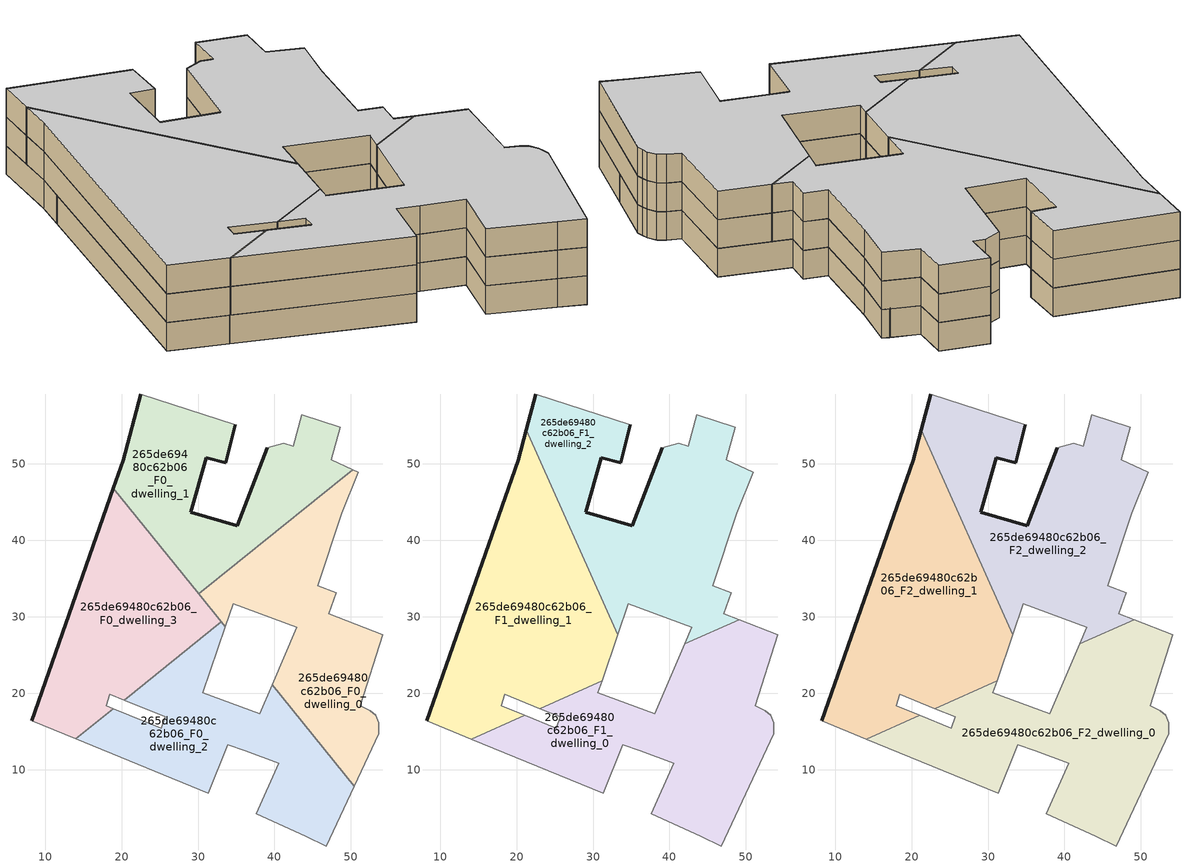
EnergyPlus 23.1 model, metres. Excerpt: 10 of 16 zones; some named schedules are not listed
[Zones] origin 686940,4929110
265de69480c62b06_F0_dwelling_0
 floor ground (EU_floor_Construction): 50.42,7.85 53.65,14.71 53.64,15.49 53.63,16.15 53.27,17.12 52.52,17.76 51.21,18.38 54.18,27.68 47.13,30.39 48.07,33.18 45.66,34.05 48.82,43.58 50.97,48.92 50.22,49.27 30.09,33 33.57,28.7 34.58,31.69 42.92,28.65 39.7,21.11 z0
 wall adiabatic (EU_wall_Construction): 39.7,21.11 42.92,28.65 34.58,31.69 33.57,28.7 33.02,29.37 / 50.22,49.27 50.97,48.92 48.82,43.58 45.66,34.05 48.07,33.18 47.13,30.39 54.18,27.68 51.21,18.38 52.52,17.76 53.27,17.12 53.63,16.15 53.64,15.49 53.65,14.71 50.42,7.85 z0:3
 wall to 265de69480c62b06_F0_dwelling_2 (EU_wall_Construction): 50.42,7.85 39.7,21.11 z0:3
 wall to 265de69480c62b06_F0_dwelling_1 (EU_wall_Construction): 30.09,33 50.22,49.27 z0:3
 wall to 265de69480c62b06_F0_dwelling_3 (EU_wall_Construction): 33.02,29.38 30.09,33 z0:3
265de69480c62b06_F0_dwelling_1
 floor ground (EU_floor_Construction): 50.22,49.27 47.45,50.55 48.58,54.77 43.57,56.46 42.45,52.3 41.22,52.7 39.07,52.12 35.13,41.89 29.06,43.66 31.05,50.79 33.63,50.15 34.87,55.13 22.5,59.15 20.21,50.47 18.93,46.82 30.09,33 z0
 wall outside (EU_wall_Construction): 34.87,55.13 33.63,50.15 31.05,50.79 29.06,43.66 35.13,41.89 39.07,52.12 / 18.93,46.82 20.21,50.47 22.5,59.15 z0:3
 wall adiabatic (EU_wall_Construction): 22.5,59.15 34.87,55.13 / 39.07,52.12 41.22,52.7 42.45,52.3 43.57,56.46 48.58,54.77 47.45,50.55 50.22,49.27 z0:3
 wall to 265de69480c62b06_F0_dwelling_3 (EU_wall_Construction): 30.09,33 18.93,46.82 z0:3
265de69480c62b06_F0_dwelling_2
 floor ground (EU_floor_Construction): 46.74,0.04 50.42,7.85 39.7,21.11 38.08,17.32 30.65,20.07 33.57,28.7 33.02,29.38 20.33,19.12 25.7,16.93 25.2,15.42 18.94,17.99 14.04,14.04 31.34,6.94 33.9,13.3 36.17,12.47 40.55,10.89 37.65,4.25 44.09,1.3 z0
 wall adiabatic (EU_wall_Construction): 18.94,17.99 25.2,15.42 25.7,16.93 20.33,19.12 / 33.02,29.38 33.57,28.7 30.65,20.07 38.08,17.32 39.7,21.11 / 50.42,7.85 46.74,0.04 44.09,1.3 37.65,4.25 40.55,10.89 36.17,12.47 33.9,13.3 31.34,6.94 14.04,14.04 z0:3
 wall to 265de69480c62b06_F0_dwelling_3 (EU_wall_Construction): 14.04,14.04 18.94,17.99 / 20.33,19.12 33.02,29.38 z0:3
265de69480c62b06_F0_dwelling_3
 floor ground (EU_floor_Construction): 20.33,19.12 33.02,29.38 18.93,46.82 8.24,16.42 14.04,14.04 18.94,17.99 18.01,18.38 18.44,19.89 z0
 wall outside (EU_wall_Construction): 8.24,16.42 18.93,46.82 z0:3
 wall adiabatic (EU_wall_Construction): 20.33,19.12 18.44,19.89 18.01,18.38 18.94,17.99 / 14.04,14.04 8.24,16.42 z0:3
265de69480c62b06_F1_dwelling_0
 floor to 265de69480c62b06_F0_dwelling_2 (EU_floor_Construction): 46.74,0.04 50.42,7.85 39.7,21.11 38.08,17.32 30.65,20.07 31.18,21.63 23.05,18.01 25.7,16.93 25.2,15.42 21.06,17.12 14.1,14.01 31.34,6.94 33.9,13.3 36.17,12.47 40.55,10.89 37.65,4.25 44.09,1.3 z3
 floor to 265de69480c62b06_F0_dwelling_0 (EU_floor_Construction): 50.42,7.85 53.65,14.71 53.64,15.49 53.63,16.15 53.27,17.12 52.52,17.76 51.21,18.38 54.18,27.68 49.1,29.63 41.98,26.46 39.7,21.11 z3
 wall adiabatic (EU_wall_Construction): 21.06,17.12 25.2,15.42 25.7,16.93 23.05,18.01 / 31.18,21.63 30.65,20.07 38.08,17.32 41.98,26.46 / 49.1,29.63 54.18,27.68 51.21,18.38 52.52,17.76 53.27,17.12 53.63,16.15 53.64,15.49 53.65,14.71 46.74,0.04 44.09,1.3 37.65,4.25 40.55,10.89 36.17,12.47 33.9,13.3 31.34,6.94 14.1,14.01 z3:6
 wall to 265de69480c62b06_F1_dwelling_1 (EU_wall_Construction): 14.1,14.01 21.06,17.12 / 23.05,18.01 31.18,21.63 z3:6
 wall to 265de69480c62b06_F1_dwelling_2 (EU_wall_Construction): 41.98,26.46 49.1,29.63 z3:6
265de69480c62b06_F1_dwelling_1
 floor to 265de69480c62b06_F0_dwelling_1 (EU_floor_Construction): 30.64,33.44 21.26,54.46 20.21,50.47 18.93,46.81 30.09,33 z3
 floor to 265de69480c62b06_F0_dwelling_3 (EU_floor_Construction): 20.33,19.12 32.61,29.04 31.76,30.93 18.93,46.81 8.24,16.42 14.04,14.04 18.94,17.99 18.01,18.38 18.44,19.89 z3
 floor to 265de69480c62b06_F0_dwelling_0 (EU_floor_Construction): 31.76,30.93 30.64,33.44 30.09,33 z3
 floor to 265de69480c62b06_F0_dwelling_2 (EU_floor_Construction): 21.06,17.12 18.94,17.99 14.04,14.04 14.1,14.01 z3; 31.18,21.63 33.22,27.67 32.61,29.04 20.33,19.12 23.05,18.01 z3
 wall outside (EU_wall_Construction): 8.24,16.42 20.21,50.47 21.26,54.46 z3:6
 wall adiabatic (EU_wall_Construction): 23.05,18.01 18.44,19.89 18.01,18.38 21.06,17.12 / 14.1,14.01 8.24,16.42 / 33.22,27.67 31.18,21.63 z3:6
 wall to 265de69480c62b06_F1_dwelling_2 (EU_wall_Construction): 21.26,54.46 33.22,27.67 z3:6
265de69480c62b06_F1_dwelling_2
 floor to 265de69480c62b06_F0_dwelling_0 (EU_floor_Construction): 49.1,29.63 47.13,30.39 48.07,33.18 45.66,34.05 48.82,43.58 50.97,48.92 50.22,49.27 30.64,33.44 31.76,30.93 33.57,28.7 34.58,31.69 42.92,28.65 41.98,26.46 z3
 floor to 265de69480c62b06_F0_dwelling_1 (EU_floor_Construction): 50.22,49.27 47.45,50.55 48.58,54.77 43.57,56.46 42.45,52.3 41.22,52.7 39.07,52.12 35.13,41.89 29.06,43.66 31.05,50.79 33.63,50.15 34.87,55.13 22.5,59.15 21.26,54.46 30.64,33.44 z3
 floor to 265de69480c62b06_F0_dwelling_2 (EU_floor_Construction): 33.22,27.67 33.57,28.7 33.02,29.37 32.61,29.04 z3
 floor to 265de69480c62b06_F0_dwelling_3 (EU_floor_Construction): 33.02,29.37 31.76,30.93 32.61,29.04 z3
 wall outside (EU_wall_Construction): 21.26,54.46 22.5,59.15 / 34.87,55.13 33.63,50.15 31.05,50.79 29.06,43.66 35.13,41.89 39.07,52.12 z3:6
 wall adiabatic (EU_wall_Construction): 39.07,52.12 41.22,52.7 42.45,52.3 43.57,56.46 48.58,54.77 47.45,50.55 50.97,48.92 48.82,43.58 45.66,34.05 48.07,33.18 47.13,30.39 49.1,29.63 / 41.98,26.46 42.92,28.65 34.58,31.69 33.22,27.67 / 22.5,59.15 34.87,55.13 z3:6
265de69480c62b06_F2_dwelling_0
 floor to 265de69480c62b06_F1_dwelling_0 (EU_floor_Construction): 46.74,0.04 53.65,14.71 53.64,15.49 53.63,16.15 53.27,17.12 52.52,17.76 51.21,18.38 54.18,27.68 49.1,29.63 41.98,26.46 38.08,17.32 30.65,20.07 31.18,21.63 23.05,18.01 25.7,16.93 25.2,15.42 21.06,17.12 14.1,14.01 31.34,6.94 33.9,13.3 36.17,12.47 40.55,10.89 37.65,4.25 44.09,1.3 z6
 wall adiabatic (EU_wall_Construction): 21.06,17.12 25.2,15.42 25.7,16.93 23.05,18.01 / 31.18,21.63 30.65,20.07 38.08,17.32 41.98,26.46 / 49.1,29.63 54.18,27.68 51.21,18.38 52.52,17.76 53.27,17.12 53.63,16.15 53.64,15.49 53.65,14.71 46.74,0.04 44.09,1.3 37.65,4.25 40.55,10.89 36.17,12.47 33.9,13.3 31.34,6.94 14.1,14.01 z6:9
 wall to 265de69480c62b06_F2_dwelling_1 (EU_wall_Construction): 14.1,14.01 21.06,17.12 / 23.05,18.01 31.18,21.63 z6:9
 wall to 265de69480c62b06_F2_dwelling_2 (EU_wall_Construction): 41.98,26.46 49.1,29.63 z6:9
 ceiling to 265de69480c62b06_F3_dwelling_0 (EU_floor_Construction): 54.18,27.68 51.21,18.38 52.52,17.76 53.27,17.12 53.63,16.15 53.64,15.49 53.65,14.71 46.74,0.04 44.09,1.3 37.65,4.25 40.55,10.89 36.17,12.47 33.9,13.3 31.34,6.94 14.1,14.01 21.06,17.12 25.2,15.42 25.7,16.93 23.05,18.01 31.18,21.63 30.65,20.07 38.08,17.32 41.98,26.46 49.1,29.63 z9
265de69480c62b06_F2_dwelling_1
 floor to 265de69480c62b06_F1_dwelling_1 (EU_floor_Construction): 31.18,21.63 33.22,27.67 21.26,54.46 20.21,50.47 8.24,16.42 14.1,14.01 21.06,17.12 18.01,18.38 18.44,19.89 23.05,18.01 z6
 wall outside (EU_wall_Construction): 8.24,16.42 20.21,50.47 21.26,54.46 z6:9
 wall adiabatic (EU_wall_Construction): 23.05,18.01 18.44,19.89 18.01,18.38 21.06,17.12 / 14.1,14.01 8.24,16.42 / 33.22,27.67 31.18,21.63 z6:9
 wall to 265de69480c62b06_F2_dwelling_2 (EU_wall_Construction): 21.26,54.46 33.22,27.67 z6:9
 ceiling to 265de69480c62b06_F3_dwelling_1 (EU_floor_Construction): 21.26,54.46 33.22,27.67 31.18,21.63 23.05,18.01 18.44,19.89 18.01,18.38 21.06,17.12 14.1,14.01 8.24,16.42 20.21,50.47 z9
265de69480c62b06_F2_dwelling_2
 floor to 265de69480c62b06_F1_dwelling_2 (EU_floor_Construction): 49.1,29.63 47.13,30.39 48.07,33.18 45.66,34.05 48.82,43.58 50.97,48.92 47.45,50.55 48.58,54.77 43.57,56.46 42.45,52.3 41.22,52.7 39.07,52.12 35.13,41.89 29.06,43.66 31.05,50.79 33.63,50.15 34.87,55.13 22.5,59.15 21.26,54.46 33.22,27.67 34.58,31.69 42.92,28.65 41.98,26.46 z6
 wall outside (EU_wall_Construction): 21.26,54.46 22.5,59.15 / 34.87,55.13 33.63,50.15 31.05,50.79 29.06,43.66 35.13,41.89 39.07,52.12 z6:9
 wall adiabatic (EU_wall_Construction): 39.07,52.12 41.22,52.7 42.45,52.3 43.57,56.46 48.58,54.77 47.45,50.55 50.97,48.92 48.82,43.58 45.66,34.05 48.07,33.18 47.13,30.39 49.1,29.63 / 41.98,26.46 42.92,28.65 34.58,31.69 33.22,27.67 / 22.5,59.15 34.87,55.13 z6:9
 ceiling to 265de69480c62b06_F3_dwelling_2 (EU_floor_Construction): 48.58,54.77 47.45,50.55 50.97,48.92 48.82,43.58 45.66,34.05 48.07,33.18 47.13,30.39 49.1,29.63 41.98,26.46 42.92,28.65 34.58,31.69 33.22,27.67 21.26,54.46 22.5,59.15 34.87,55.13 33.63,50.15 31.05,50.79 29.06,43.66 35.13,41.89 39.07,52.12 41.22,52.7 42.45,52.3 43.57,56.46 z9
[Building]
EU S2 Campaign: North Axis=0; Terrain=City; Solar Distribution=FullExterior
[Site:Location]
Bologna: Latitude=44.5; Longitude=11.25; Time Zone=1; Elevation=37
[SizingPeriod:WeatherFileDays]
AnnualSizingPeriod: Begin Month=1; Begin Day of Month=1; End Month=12; End Day of Month=31; Day of Week for Start Day=Monday; Use Weather File Daylight Saving Period=No; Use Weather File Rain and Snow Indicators=No
[MATERIAL]
EU_InternalMass_Material: Roughness=MediumRough; Thickness=0.1; Conductivity=1; Density=1800; Specific Heat=900; Thermal Absorptance=0.9; Solar Absorptance=0.7; Visible Absorptance=0.7
[MATERIAL:NOMASS] Roughness=MediumRough; Thermal Absorptance=0.9; Solar Absorptance=0.7; Visible Absorptance=0.7
Name | Thermal Resistance
EU_wall_NoMass | 0.905828
EU_floor_NoMass | 0.67114
[CONSTRUCTION]
EU_wall_Construction: EU_wall_NoMass
EU_floor_Construction: EU_floor_NoMass
EU_InternalMass_Construction: EU_InternalMass_Material
[ZONE] Type=1; Multiplier=1; Ceiling Height=autocalculate; Floor Area=autocalculate; Part of Total Floor Area=Yes
Name | Volume
265de69480c62b06_F0_dwelling_0 | 1116.39
265de69480c62b06_F1_dwelling_0; 265de69480c62b06_F2_dwelling_0 | 1488.49
265de69480c62b06_F0_dwelling_1 | 1116.42
265de69480c62b06_F1_dwelling_1; 265de69480c62b06_F2_dwelling_1; 265de69480c62b06_F1_dwelling_2; 265de69480c62b06_F2_dwelling_2 | 1488.53
265de69480c62b06_F0_dwelling_2 | 1116.41
265de69480c62b06_F0_dwelling_3 | 1116.36
[INTERNALMASS] Construction=EU_InternalMass_Construction
Name | Zone or ZoneList | Surface Area
265de69480c62b06_F0_dwelling_0_EU_InternalMass | 265de69480c62b06_F0_dwelling_0 | 372.132
265de69480c62b06_F0_dwelling_1_EU_InternalMass | 265de69480c62b06_F0_dwelling_1 | 372.14
265de69480c62b06_F0_dwelling_2_EU_InternalMass | 265de69480c62b06_F0_dwelling_2 | 372.138
265de69480c62b06_F0_dwelling_3_EU_InternalMass | 265de69480c62b06_F0_dwelling_3 | 372.121
265de69480c62b06_F1_dwelling_0_EU_InternalMass | 265de69480c62b06_F1_dwelling_0 | 496.163
265de69480c62b06_F1_dwelling_1_EU_InternalMass | 265de69480c62b06_F1_dwelling_1 | 496.17
265de69480c62b06_F1_dwelling_2_EU_InternalMass | 265de69480c62b06_F1_dwelling_2 | 496.176
265de69480c62b06_F2_dwelling_0_EU_InternalMass | 265de69480c62b06_F2_dwelling_0 | 496.163
265de69480c62b06_F2_dwelling_1_EU_InternalMass | 265de69480c62b06_F2_dwelling_1 | 496.17
265de69480c62b06_F2_dwelling_2_EU_InternalMass | 265de69480c62b06_F2_dwelling_2 | 496.176
[OTHEREQUIPMENT] Fuel Type=Electricity; Design Level Calculation Method=Watts/Area; Power per Zone Floor Area=1; Fraction Latent=0; Fraction Radiant=0; Fraction Lost=0; Carbon Dioxide Generation Rate=0; EndUse Subcategory=EU_Step8_InternalGains
Name | Zone or ZoneList or Space or SpaceList | Schedule
EU_Step8_InternalGain_265de69480c62b06_F0_dwelling_0_f000 | 265de69480c62b06_F0_dwelling_0 | EU_Step8_GainSchedule_265de69480c62b06_F0_dwelling_0_f000
EU_Step8_InternalGain_265de69480c62b06_F0_dwelling_1_f000 | 265de69480c62b06_F0_dwelling_1 | EU_Step8_GainSchedule_265de69480c62b06_F0_dwelling_1_f000
EU_Step8_InternalGain_265de69480c62b06_F0_dwelling_2_f000 | 265de69480c62b06_F0_dwelling_2 | EU_Step8_GainSchedule_265de69480c62b06_F0_dwelling_2_f000
EU_Step8_InternalGain_265de69480c62b06_F0_dwelling_3_f000 | 265de69480c62b06_F0_dwelling_3 | EU_Step8_GainSchedule_265de69480c62b06_F0_dwelling_3_f000
EU_Step8_InternalGain_265de69480c62b06_F1_dwelling_0_f000 | 265de69480c62b06_F1_dwelling_0 | EU_Step8_GainSchedule_265de69480c62b06_F1_dwelling_0_f000
EU_Step8_InternalGain_265de69480c62b06_F1_dwelling_1_f000 | 265de69480c62b06_F1_dwelling_1 | EU_Step8_GainSchedule_265de69480c62b06_F1_dwelling_1_f000
EU_Step8_InternalGain_265de69480c62b06_F1_dwelling_2_f000 | 265de69480c62b06_F1_dwelling_2 | EU_Step8_GainSchedule_265de69480c62b06_F1_dwelling_2_f000
EU_Step8_InternalGain_265de69480c62b06_F2_dwelling_0_f000 | 265de69480c62b06_F2_dwelling_0 | EU_Step8_GainSchedule_265de69480c62b06_F2_dwelling_0_f000
EU_Step8_InternalGain_265de69480c62b06_F2_dwelling_1_f000 | 265de69480c62b06_F2_dwelling_1 | EU_Step8_GainSchedule_265de69480c62b06_F2_dwelling_1_f000
EU_Step8_InternalGain_265de69480c62b06_F2_dwelling_2_f000 | 265de69480c62b06_F2_dwelling_2 | EU_Step8_GainSchedule_265de69480c62b06_F2_dwelling_2_f000
[ZONEVENTILATION:DESIGNFLOWRATE] Schedule=EU_AlwaysOn; Design Flow Rate Calculation Method=AirChanges/Hour; Air Changes per Hour=0.73129; Ventilation Type=Natural; Fan Pressure Rise=0; Fan Total Efficiency=1; Constant Term Coefficient=1; Temperature Term Coefficient=0; Velocity Term Coefficient=0; Velocity Squared Term Coefficient=0; Minimum Indoor Temperature=-100; Maximum Indoor Temperature=100; Delta Temperature=-100; Minimum Outdoor Temperature=-100; Maximum Outdoor Temperature=100; Maximum Wind Speed=40
Name | Zone or ZoneList or Space or SpaceList
EU_ConstantAir_265de69480c62b06_F0_dwelling_0 | 265de69480c62b06_F0_dwelling_0
EU_ConstantAir_265de69480c62b06_F0_dwelling_1 | 265de69480c62b06_F0_dwelling_1
EU_ConstantAir_265de69480c62b06_F0_dwelling_2 | 265de69480c62b06_F0_dwelling_2
EU_ConstantAir_265de69480c62b06_F0_dwelling_3 | 265de69480c62b06_F0_dwelling_3
EU_ConstantAir_265de69480c62b06_F1_dwelling_0 | 265de69480c62b06_F1_dwelling_0
EU_ConstantAir_265de69480c62b06_F1_dwelling_1 | 265de69480c62b06_F1_dwelling_1
EU_ConstantAir_265de69480c62b06_F1_dwelling_2 | 265de69480c62b06_F1_dwelling_2
EU_ConstantAir_265de69480c62b06_F2_dwelling_0 | 265de69480c62b06_F2_dwelling_0
EU_ConstantAir_265de69480c62b06_F2_dwelling_1 | 265de69480c62b06_F2_dwelling_1
EU_ConstantAir_265de69480c62b06_F2_dwelling_2 | 265de69480c62b06_F2_dwelling_2
[HVACTEMPLATE:THERMOSTAT] Constant Heating Setpoint=20; Constant Cooling Setpoint=50
EU_HeatOnly_265de69480c62b06_F0_dwelling_0; EU_HeatOnly_265de69480c62b06_F0_dwelling_1; EU_HeatOnly_265de69480c62b06_F0_dwelling_2; EU_HeatOnly_265de69480c62b06_F0_dwelling_3; EU_HeatOnly_265de69480c62b06_F1_dwelling_0; EU_HeatOnly_265de69480c62b06_F1_dwelling_1; EU_HeatOnly_265de69480c62b06_F1_dwelling_2; EU_HeatOnly_265de69480c62b06_F2_dwelling_0; EU_HeatOnly_265de69480c62b06_F2_dwelling_1; EU_HeatOnly_265de69480c62b06_F2_dwelling_2; EU_HeatOnly_265de69480c62b06_F3_dwelling_0; EU_HeatOnly_265de69480c62b06_F3_dwelling_1; EU_HeatOnly_265de69480c62b06_F3_dwelling_2; EU_HeatOnly_265de69480c62b06_F4_dwelling_0; EU_HeatOnly_265de69480c62b06_F4_dwelling_1; EU_HeatOnly_265de69480c62b06_F4_dwelling_2
[HVACTEMPLATE:ZONE:IDEALLOADSAIRSYSTEM] System Availability Schedule=EU_AlwaysOn; Maximum Heating Supply Air Temperature=50; Minimum Cooling Supply Air Temperature=13; Maximum Heating Supply Air Humidity Ratio=0.0156; Minimum Cooling Supply Air Humidity Ratio=0.0077; Heating Limit=NoLimit; Cooling Limit=NoLimit; Heating Availability Schedule=EU_AlwaysOn; Cooling Availability Schedule=EU_CoolingOff; Dehumidification Control Type=ConstantSensibleHeatRatio; Cooling Sensible Heat Ratio=0.7; Dehumidification Setpoint=60; Humidification Control Type=None; Humidification Setpoint=30; Outdoor Air Method=None; Outdoor Air Flow Rate per Person=0.00944; Outdoor Air Flow Rate per Zone Floor Area=0; Outdoor Air Flow Rate per Zone=0; Demand Controlled Ventilation Type=None; Outdoor Air Economizer Type=NoEconomizer; Heat Recovery Type=None; Sensible Heat Recovery Effectiveness=0.7; Latent Heat Recovery Effectiveness=0.65
Name | Template Thermostat
265de69480c62b06_F0_dwelling_0 | EU_HeatOnly_265de69480c62b06_F0_dwelling_0
265de69480c62b06_F0_dwelling_1 | EU_HeatOnly_265de69480c62b06_F0_dwelling_1
265de69480c62b06_F0_dwelling_2 | EU_HeatOnly_265de69480c62b06_F0_dwelling_2
265de69480c62b06_F0_dwelling_3 | EU_HeatOnly_265de69480c62b06_F0_dwelling_3
265de69480c62b06_F1_dwelling_0 | EU_HeatOnly_265de69480c62b06_F1_dwelling_0
265de69480c62b06_F1_dwelling_1 | EU_HeatOnly_265de69480c62b06_F1_dwelling_1
265de69480c62b06_F1_dwelling_2 | EU_HeatOnly_265de69480c62b06_F1_dwelling_2
265de69480c62b06_F2_dwelling_0 | EU_HeatOnly_265de69480c62b06_F2_dwelling_0
265de69480c62b06_F2_dwelling_1 | EU_HeatOnly_265de69480c62b06_F2_dwelling_1
265de69480c62b06_F2_dwelling_2 | EU_HeatOnly_265de69480c62b06_F2_dwelling_2
[SIZING:ZONE] Zone Cooling Design Supply Air Temperature Input Method=SupplyAirTemperature; Zone Cooling Design Supply Air Temperature=13; Zone Heating Design Supply Air Temperature Input Method=SupplyAirTemperature; Zone Heating Design Supply Air Temperature=50; Zone Cooling Design Supply Air Humidity Ratio=0.008; Zone Heating Design Supply Air Humidity Ratio=0.008; Cooling Design Air Flow Method=DesignDay; Cooling Design Air Flow Rate=0; Cooling Minimum Air Flow per Zone Floor Area=0.000762; Cooling Minimum Air Flow=0; Cooling Minimum Air Flow Fraction=0.2; Heating Design Air Flow Method=DesignDay; Heating Design Air Flow Rate=0; Heating Maximum Air Flow per Zone Floor Area=0.002032; Heating Maximum Air Flow=0.141576; Heating Maximum Air Flow Fraction=0.3; Account for Dedicated Outdoor Air System=No; Dedicated Outdoor Air System Control Strategy=NeutralSupplyAir; Dedicated Outdoor Air Low Setpoint Temperature for Design=autosize; Dedicated Outdoor Air High Setpoint Temperature for Design=autosize; Zone Load Sizing Method=Sensible Load Only No Latent Load; Zone Latent Cooling Design Supply Air Humidity Ratio Input Method=HumidityRatioDifference; Zone Cooling Design Supply Air Humidity Ratio Difference=0.005; Zone Latent Heating Design Supply Air Humidity Ratio Input Method=HumidityRatioDifference; Zone Humidification Design Supply Air Humidity Ratio Difference=0.005
265de69480c62b06_F0_dwelling_0; 265de69480c62b06_F0_dwelling_1; 265de69480c62b06_F0_dwelling_2; 265de69480c62b06_F0_dwelling_3; 265de69480c62b06_F1_dwelling_0; 265de69480c62b06_F1_dwelling_1; 265de69480c62b06_F1_dwelling_2; 265de69480c62b06_F2_dwelling_0; 265de69480c62b06_F2_dwelling_1; 265de69480c62b06_F2_dwelling_2
[SCHEDULE:FILE] Column Number=1; Rows to Skip at Top=0; Number of Hours of Data=8760; Column Separator=Comma; Interpolate to Timestep=No; Minutes per Item=60; Adjust Schedule for Daylight Savings=Yes
Name | File
EU_Step8_GainSchedule_265de69480c62b06_F0_dwelling_0_f000 | ../../schedules/265de69480c62b06/265de69480c62b06_F0_dwelling_0_f000_gain.csv
EU_Step8_GainSchedule_265de69480c62b06_F0_dwelling_1_f000 | ../../schedules/265de69480c62b06/265de69480c62b06_F0_dwelling_1_f000_gain.csv
EU_Step8_GainSchedule_265de69480c62b06_F0_dwelling_2_f000 | ../../schedules/265de69480c62b06/265de69480c62b06_F0_dwelling_2_f000_gain.csv
